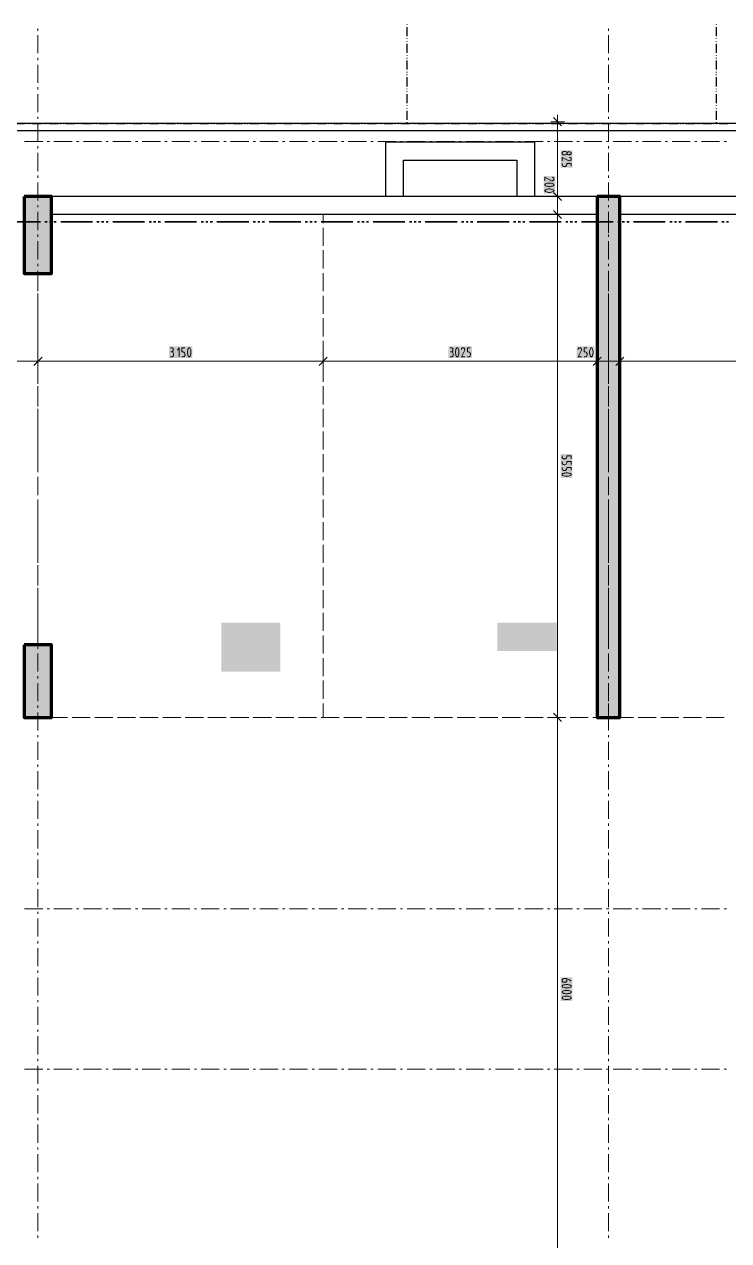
# Model space of a CAD drawing. Header units: millimetres. Extents: x 0 to 594, y 0 to 420.
# Drawn here: x 129.7 to 192.9, y 201 to 310.1 of the extents above; entities that cross this region are included whole.
import ezdxf

# ---------------------------------------------------------------- set-up
doc = ezdxf.new("R2010")
doc.units = ezdxf.units.MM
doc.header["$LTSCALE"] = 8
doc.layers.add('PDF_Cislovani stani', color=7, linetype='Continuous', true_color=0xffffff)
for name, color, linetype in [('PDF_CTU', 7, 'Continuous'), ('PDF_Dokresleni nad rovinou rezu', 7, 'Continuous'), ('PDF_Dopravni znaceni', 7, 'Continuous'), ('PDF_Koty delkove', 7, 'Continuous'), ('PDF_Obecne 0.25', 7, 'Continuous'), ('PDF_Osy hlavni', 7, 'Continuous'), ('PDF_Pozarni useky', 3, 'Continuous'), ('PDF_Steny vnitrni', 7, 'Continuous')]:
    doc.layers.add(name, color=color, linetype=linetype)

msp = doc.modelspace()

# ---------------------------------------------------------------- linework, layer by layer
at = {"layer": 'PDF_Cislovani stani', "lineweight": 18, "transparency": 33554559}
for points in [[(147.32, 256.47), (147.32, 252.08), (152.62, 256.47), (152.62, 252.08)], [(172.1, 256.47), (172.1, 253.93), (177.41, 256.47), (177.41, 253.93)]]:
    msp.add_solid(points, dxfattribs=at)
at = {"layer": 'PDF_CTU', "lineweight": 25}
for points in [[(384.46, 301.25), (77.44, 301.25)], [(384.46, 300.6), (77.44, 300.6)]]:
    msp.add_lwpolyline(points, dxfattribs=at)
at = {"layer": 'PDF_Dokresleni nad rovinou rezu', "lineweight": 25}
for points in [[(163.99, 310.14), (163.99, 310.1)], [(163.99, 309.9), (163.99, 309.08)], [(191.74, 310.14), (191.74, 310.1)], [(191.74, 309.9), (191.74, 309.08)], [(163.99, 308.88), (163.99, 308.84)], [(191.74, 308.88), (191.74, 308.84)], [(163.99, 308.64), (163.99, 308.6)], [(163.99, 308.39), (163.99, 307.58)], [(191.74, 308.64), (191.74, 308.6)], [(191.74, 308.39), (191.74, 307.58)], [(163.99, 307.38), (163.99, 307.34)], [(163.99, 307.13), (163.99, 307.09)], [(163.99, 306.89), (163.99, 306.08)], [(191.74, 307.38), (191.74, 307.34)], [(191.74, 307.13), (191.74, 307.09)], [(191.74, 306.89), (191.74, 306.08)], [(163.99, 305.87), (163.99, 305.83)], [(163.99, 305.63), (163.99, 305.59)], [(191.74, 305.87), (191.74, 305.83)], [(191.74, 305.63), (191.74, 305.59)], [(163.99, 305.39), (163.99, 304.57)], [(191.74, 305.39), (191.74, 304.57)], [(163.99, 304.37), (163.99, 304.33)], [(163.99, 304.13), (163.99, 304.09)], [(163.99, 303.88), (163.99, 303.07)], [(191.74, 304.37), (191.74, 304.33)], [(191.74, 304.13), (191.74, 304.09)], [(191.74, 303.88), (191.74, 303.07)], [(163.99, 302.87), (163.99, 302.83)], [(163.99, 302.62), (163.99, 302.58)], [(163.99, 302.38), (163.99, 301.57)], [(191.74, 302.87), (191.74, 302.83)], [(191.74, 302.62), (191.74, 302.58)], [(191.74, 302.38), (191.74, 301.57)], [(128.86, 301.25), (129.67, 301.25)], [(129.88, 301.25), (129.92, 301.25)], [(130.12, 301.25), (130.16, 301.25)], [(130.36, 301.25), (131.18, 301.25)], [(131.38, 301.25), (131.42, 301.25)], [(131.62, 301.25), (131.66, 301.25)], [(131.87, 301.25), (132.68, 301.25)], [(132.88, 301.25), (132.92, 301.25)], [(133.13, 301.25), (133.17, 301.25)], [(133.37, 301.25), (134.18, 301.25)], [(134.39, 301.25), (134.43, 301.25)], [(134.63, 301.25), (134.67, 301.25)], [(134.87, 301.25), (135.69, 301.25)], [(135.89, 301.25), (135.93, 301.25)], [(136.13, 301.25), (136.17, 301.25)], [(136.38, 301.25), (137.19, 301.25)], [(137.39, 301.25), (137.43, 301.25)], [(137.64, 301.25), (137.68, 301.25)], [(137.88, 301.25), (138.69, 301.25)], [(138.9, 301.25), (138.94, 301.25)], [(139.14, 301.25), (139.18, 301.25)], [(139.38, 301.25), (140.2, 301.25)], [(140.4, 301.25), (140.44, 301.25)], [(140.64, 301.25), (140.68, 301.25)], [(140.89, 301.25), (141.7, 301.25)], [(141.9, 301.25), (141.94, 301.25)], [(142.15, 301.25), (142.19, 301.25)], [(142.39, 301.25), (143.2, 301.25)], [(143.41, 301.25), (143.45, 301.25)], [(143.65, 301.25), (143.69, 301.25)], [(143.89, 301.25), (144.71, 301.25)], [(144.91, 301.25), (144.95, 301.25)], [(145.15, 301.25), (145.19, 301.25)], [(145.4, 301.25), (146.21, 301.25)], [(146.41, 301.25), (146.45, 301.25)], [(146.66, 301.25), (146.7, 301.25)], [(146.9, 301.25), (147.71, 301.25)], [(147.92, 301.25), (147.96, 301.25)], [(148.16, 301.25), (148.2, 301.25)], [(148.4, 301.25), (149.22, 301.25)], [(149.42, 301.25), (149.46, 301.25)], [(149.66, 301.25), (149.7, 301.25)], [(149.91, 301.25), (150.72, 301.25)], [(150.92, 301.25), (150.96, 301.25)], [(151.17, 301.25), (151.21, 301.25)], [(151.41, 301.25), (152.22, 301.25)], [(152.43, 301.25), (152.47, 301.25)], [(152.67, 301.25), (152.71, 301.25)], [(152.91, 301.25), (153.73, 301.25)], [(153.93, 301.25), (153.97, 301.25)], [(154.17, 301.25), (154.21, 301.25)], [(154.42, 301.25), (155.23, 301.25)], [(155.43, 301.25), (155.47, 301.25)], [(155.68, 301.25), (155.72, 301.25)], [(155.92, 301.25), (156.73, 301.25)], [(156.94, 301.25), (156.98, 301.25)], [(157.18, 301.25), (157.22, 301.25)], [(157.42, 301.25), (158.24, 301.25)], [(158.44, 301.25), (158.48, 301.25)], [(158.68, 301.25), (158.72, 301.25)], [(158.93, 301.25), (159.74, 301.25)], [(159.94, 301.25), (159.98, 301.25)], [(160.19, 301.25), (160.23, 301.25)], [(160.43, 301.25), (161.24, 301.25)], [(161.45, 301.25), (161.49, 301.25)], [(161.69, 301.25), (161.73, 301.25)], [(161.93, 301.25), (162.75, 301.25)], [(162.95, 301.25), (162.99, 301.25)], [(163.19, 301.25), (163.23, 301.25)], [(163.44, 301.25), (164.25, 301.25)], [(163.99, 301.36), (163.99, 301.32)], [(164.45, 301.25), (164.49, 301.25)], [(164.7, 301.25), (164.74, 301.25)], [(164.94, 301.25), (165.75, 301.25)], [(165.96, 301.25), (166, 301.25)], [(166.2, 301.25), (166.24, 301.25)], [(166.44, 301.25), (167.26, 301.25)], [(167.46, 301.25), (167.5, 301.25)], [(167.7, 301.25), (167.74, 301.25)], [(167.95, 301.25), (168.76, 301.25)], [(168.96, 301.25), (169, 301.25)], [(169.21, 301.25), (169.25, 301.25)], [(169.45, 301.25), (170.26, 301.25)], [(170.47, 301.25), (170.51, 301.25)], [(170.71, 301.25), (170.75, 301.25)], [(170.95, 301.25), (171.77, 301.25)], [(171.97, 301.25), (172.01, 301.25)], [(172.21, 301.25), (172.25, 301.25)], [(172.46, 301.25), (173.27, 301.25)], [(173.47, 301.25), (173.51, 301.25)], [(173.72, 301.25), (173.76, 301.25)], [(173.96, 301.25), (174.77, 301.25)], [(174.98, 301.25), (175.02, 301.25)], [(175.22, 301.25), (175.26, 301.25)], [(175.46, 301.25), (176.28, 301.25)], [(176.48, 301.25), (176.52, 301.25)], [(176.72, 301.25), (176.76, 301.25)], [(176.97, 301.25), (177.78, 301.25)], [(177.98, 301.25), (178.02, 301.25)], [(178.23, 301.25), (178.27, 301.25)], [(178.47, 301.25), (179.28, 301.25)], [(179.49, 301.25), (179.53, 301.25)], [(179.73, 301.25), (179.77, 301.25)], [(179.97, 301.25), (180.79, 301.25)], [(180.99, 301.25), (181.03, 301.25)], [(181.23, 301.25), (181.27, 301.25)], [(181.48, 301.25), (182.29, 301.25)], [(182.49, 301.25), (182.53, 301.25)], [(182.74, 301.25), (182.78, 301.25)], [(182.98, 301.25), (183.79, 301.25)], [(184, 301.25), (184.04, 301.25)], [(184.24, 301.25), (184.28, 301.25)], [(184.48, 301.25), (185.3, 301.25)], [(185.5, 301.25), (185.54, 301.25)], [(185.74, 301.25), (185.79, 301.25)], [(185.99, 301.25), (186.8, 301.25)], [(187, 301.25), (187.04, 301.25)], [(187.25, 301.25), (187.29, 301.25)], [(187.49, 301.25), (188.3, 301.25)], [(188.51, 301.25), (188.55, 301.25)], [(188.75, 301.25), (188.79, 301.25)], [(188.99, 301.25), (189.81, 301.25)], [(190.01, 301.25), (190.05, 301.25)], [(190.25, 301.25), (190.3, 301.25)], [(190.5, 301.25), (191.31, 301.25)], [(191.51, 301.25), (191.55, 301.25)], [(191.74, 301.36), (191.74, 301.32)], [(191.76, 301.25), (191.8, 301.25)], [(192, 301.25), (192.81, 301.25)]]:
    msp.add_lwpolyline(points, dxfattribs=at)
at = {"layer": 'PDF_Dokresleni nad rovinou rezu', "lineweight": 25, "transparency": 33554559}
for points in [[(163.99, 301.3), (164.04, 301.25), (163.94, 301.25), (163.99, 301.2)], [(191.74, 301.3), (191.79, 301.25), (191.69, 301.25), (191.74, 301.2)]]:
    msp.add_solid(points, dxfattribs=at)
at = {"layer": 'PDF_Dopravni znaceni', "lineweight": 18}
for points in [[(156.47, 293.08), (156.47, 292.3)], [(182.07, 292.68), (182.07, 292.3)], [(156.47, 291.9), (156.47, 290.27)], [(182.07, 291.9), (182.07, 291.45)], [(156.47, 289.87), (156.47, 288.24)], [(130.87, 287.8), (130.87, 286.21)], [(156.47, 287.83), (156.47, 286.21)], [(182.07, 287.4), (182.07, 286.21)], [(130.87, 285.8), (130.87, 284.18)], [(156.47, 285.8), (156.47, 284.18)], [(182.07, 285.8), (182.07, 284.18)], [(130.87, 283.77), (130.87, 282.15)], [(156.47, 283.77), (156.47, 282.15)], [(182.07, 283.77), (182.07, 282.15)], [(130.87, 281.74), (130.87, 280.11)], [(156.47, 281.74), (156.47, 280.11)], [(182.07, 281.74), (182.07, 280.11)], [(130.87, 279.71), (130.87, 278.08)], [(156.47, 279.71), (156.47, 278.08)], [(182.07, 279.71), (182.07, 278.08)], [(130.87, 277.68), (130.87, 276.05)], [(156.47, 277.68), (156.47, 276.05)], [(182.07, 277.68), (182.07, 276.05)], [(130.87, 275.64), (130.87, 274.02)], [(156.47, 275.64), (156.47, 274.02)], [(182.07, 275.64), (182.07, 274.02)], [(130.87, 273.61), (130.87, 271.99)], [(156.47, 273.61), (156.47, 271.99)], [(182.07, 273.61), (182.07, 271.99)], [(130.87, 271.58), (130.87, 269.96)], [(156.47, 271.58), (156.47, 269.96)], [(182.07, 271.58), (182.07, 269.96)], [(130.87, 269.55), (130.87, 267.92)], [(156.47, 269.55), (156.47, 267.92)], [(182.07, 269.55), (182.07, 267.92)], [(130.87, 267.52), (130.87, 265.89)], [(156.47, 267.52), (156.47, 265.89)], [(182.07, 267.52), (182.07, 265.89)], [(130.87, 265.49), (130.87, 263.86)], [(156.47, 265.49), (156.47, 263.86)], [(182.07, 265.49), (182.07, 263.86)], [(130.87, 263.46), (130.87, 261.83)], [(156.47, 263.46), (156.47, 261.83)], [(182.07, 263.46), (182.07, 261.83)], [(130.87, 261.42), (130.87, 259.8)], [(156.47, 261.42), (156.47, 259.8)], [(182.07, 261.42), (182.07, 259.8)], [(130.87, 259.39), (130.87, 257.77)], [(156.47, 259.39), (156.47, 257.77)], [(182.07, 259.39), (182.07, 257.77)], [(130.87, 257.36), (130.87, 255.74)], [(156.47, 257.36), (156.47, 255.74)], [(182.07, 257.36), (182.07, 255.74)], [(130.87, 255.33), (130.87, 254.48)], [(156.47, 255.33), (156.47, 253.7)], [(182.07, 255.33), (182.07, 254.27)], [(156.47, 253.3), (156.47, 251.67)], [(156.47, 251.27), (156.47, 249.64)], [(182.07, 250.23), (182.07, 249.64)], [(156.47, 249.23), (156.47, 247.98)], [(182.07, 249.23), (182.07, 247.98)], [(129.88, 247.98), (131.5, 247.98)], [(131.91, 247.98), (133.53, 247.98)], [(133.94, 247.98), (135.56, 247.98)], [(135.97, 247.98), (137.6, 247.98)], [(138, 247.98), (139.63, 247.98)], [(140.03, 247.98), (141.66, 247.98)], [(142.07, 247.98), (143.69, 247.98)], [(144.1, 247.98), (145.72, 247.98)], [(146.13, 247.98), (147.75, 247.98)], [(148.16, 247.98), (149.79, 247.98)], [(150.19, 247.98), (151.82, 247.98)], [(152.22, 247.98), (153.85, 247.98)], [(154.25, 247.98), (155.88, 247.98)], [(156.29, 247.98), (157.91, 247.98)], [(158.32, 247.98), (159.94, 247.98)], [(160.35, 247.98), (161.97, 247.98)], [(162.38, 247.98), (164.01, 247.98)], [(164.41, 247.98), (166.04, 247.98)], [(166.44, 247.98), (168.07, 247.98)], [(168.48, 247.98), (170.1, 247.98)], [(170.51, 247.98), (172.13, 247.98)], [(172.54, 247.98), (174.16, 247.98)], [(174.57, 247.98), (176.2, 247.98)], [(176.6, 247.98), (178.23, 247.98)], [(178.63, 247.98), (180.26, 247.98)], [(180.67, 247.98), (182.29, 247.98)], [(182.7, 247.98), (184.32, 247.98)], [(184.73, 247.98), (186.35, 247.98)], [(186.76, 247.98), (188.39, 247.98)], [(188.79, 247.98), (190.42, 247.98)], [(190.82, 247.98), (192.45, 247.98)]]:
    msp.add_lwpolyline(points, dxfattribs=at)
at = {"layer": 'PDF_Dopravni znaceni', "lineweight": 18, "transparency": 33554559}
for points in [[(156.47, 293.12), (156.51, 293.08), (156.43, 293.08), (156.47, 293.05)], [(182.07, 292.71), (182.1, 292.68), (182.03, 292.68), (182.07, 292.64)], [(182.07, 291.49), (182.1, 291.45), (182.03, 291.45), (182.07, 291.41)], [(130.87, 287.84), (130.91, 287.8), (130.83, 287.8), (130.87, 287.77)], [(182.07, 287.44), (182.1, 287.4), (182.03, 287.4), (182.07, 287.37)], [(130.87, 254.52), (130.91, 254.48), (130.83, 254.48), (130.87, 254.45)], [(182.07, 254.31), (182.1, 254.27), (182.03, 254.27), (182.07, 254.24)], [(182.07, 250.26), (182.1, 250.23), (182.03, 250.23), (182.07, 250.19)], [(156.47, 248.02), (156.51, 247.98), (156.43, 247.98), (156.47, 247.95)], [(182.07, 248.02), (182.1, 247.98), (182.03, 247.98), (182.07, 247.95)]]:
    msp.add_solid(points, dxfattribs=at)
at = {"layer": 'PDF_Koty delkove', "lineweight": 18}
for points in [[(176.89, 301.41), (177.5, 301.41), (178.11, 301.41)], [(177.13, 301.78), (177.86, 301.05)], [(177.5, 301.41), (177.5, 302.02)], [(177.5, 301.41), (177.5, 299.36), (177.5, 298.59), (177.5, 294.71), (177.5, 293.08), (177.5, 247.98), (177.5, 199.22), (177.5, 154.53), (177.5, 152.9), (177.5, 145.79)], [(177.91, 297.91), (177.91, 298.21), (178.45, 297.93), (178.5, 297.91), (178.58, 297.91), (178.64, 297.93), (178.68, 297.96), (178.71, 298), (178.72, 298.04), (178.72, 298.08), (178.71, 298.13), (178.68, 298.16), (178.64, 298.19), (178.56, 298.21)], [(178.34, 298.62), (178.35, 298.65), (178.39, 298.68), (178.45, 298.7), (178.5, 298.71), (178.56, 298.71)], [(178.56, 298.71), (178.61, 298.7), (178.66, 298.68), (178.71, 298.63), (178.72, 298.6), (178.72, 298.56), (178.71, 298.53), (178.66, 298.48), (178.61, 298.46), (178.56, 298.45), (178.5, 298.45), (178.45, 298.46), (178.39, 298.48), (178.35, 298.52), (178.34, 298.54)], [(178.72, 297.41), (178.72, 297.67), (178.34, 297.67), (178.34, 297.56), (178.31, 297.49), (178.27, 297.44), (178.2, 297.4), (178.15, 297.39), (178.1, 297.39), (178.04, 297.4), (177.99, 297.42), (177.95, 297.45), (177.92, 297.5), (177.91, 297.56), (177.91, 297.67)], [(176.36, 296.11), (176.36, 296.42), (176.9, 296.14), (176.96, 296.11), (177.04, 296.11), (177.09, 296.14), (177.13, 296.17), (177.16, 296.2), (177.17, 296.24), (177.17, 296.29)], [(177.17, 296.29), (177.16, 296.33), (177.13, 296.36), (177.09, 296.4), (177.01, 296.42)], [(176.69, 295.07), (176.85, 295.07), (176.93, 295.09), (177.03, 295.11), (177.11, 295.14), (177.16, 295.18), (177.17, 295.2), (177.17, 295.25), (177.16, 295.27), (177.11, 295.31), (177.03, 295.34), (176.93, 295.37), (176.85, 295.38), (176.69, 295.38), (176.61, 295.37), (176.51, 295.34), (176.43, 295.31), (176.38, 295.27), (176.36, 295.25), (176.36, 295.2), (176.38, 295.18), (176.43, 295.14), (176.51, 295.11)], [(176.51, 295.11), (176.61, 295.09), (176.69, 295.07)], [(176.89, 294.71), (177.5, 294.71), (178.11, 294.71)], [(177.13, 295.07), (177.86, 294.34)], [(176.89, 293.08), (177.5, 293.08), (178.11, 293.08)], [(177.13, 293.45), (177.86, 292.72)], [(130.87, 279.31), (130.87, 279.92), (130.87, 280.52)], [(142.76, 281.13), (142.89, 281.13), (142.93, 281.12), (142.98, 281.09), (143, 281.05), (143.02, 280.97), (143.02, 280.92), (143, 280.84), (142.96, 280.78), (142.89, 280.76), (142.8, 280.76)], [(142.76, 280.32), (142.91, 280.32), (142.97, 280.35), (143.01, 280.39), (143.03, 280.46), (143.04, 280.51), (143.04, 280.57), (143.03, 280.63), (143.01, 280.69), (142.97, 280.73), (142.89, 280.76)], [(143.56, 280.32), (143.56, 281.13), (143.39, 280.92)], [(144.06, 281.13), (143.8, 281.13), (143.8, 280.76), (143.91, 280.76), (143.98, 280.73), (144.03, 280.69), (144.07, 280.62), (144.08, 280.57), (144.08, 280.51), (144.07, 280.46), (144.05, 280.4), (144.02, 280.36), (143.97, 280.34), (143.91, 280.32), (143.8, 280.32)], [(156.47, 279.31), (156.47, 279.92), (156.47, 280.52)], [(167.85, 281.13), (167.98, 281.13), (168.02, 281.12), (168.07, 281.09), (168.09, 281.05), (168.11, 280.97), (168.11, 280.92), (168.09, 280.84), (168.05, 280.78), (167.98, 280.76), (167.89, 280.76)], [(167.85, 280.32), (168, 280.32), (168.06, 280.35), (168.1, 280.39), (168.12, 280.46), (168.13, 280.51), (168.13, 280.57), (168.12, 280.63), (168.1, 280.69), (168.06, 280.73), (167.98, 280.76)], [(168.62, 280.99), (168.59, 281.07), (168.54, 281.12), (168.52, 281.13), (168.48, 281.13), (168.46, 281.12), (168.41, 281.07), (168.38, 280.99), (168.36, 280.89), (168.35, 280.81), (168.35, 280.65), (168.36, 280.57), (168.38, 280.47), (168.41, 280.39), (168.46, 280.34), (168.48, 280.32), (168.52, 280.32), (168.54, 280.34), (168.59, 280.39), (168.62, 280.47), (168.64, 280.57), (168.65, 280.65)], [(168.65, 280.65), (168.65, 280.81), (168.64, 280.89), (168.62, 280.99)], [(169.17, 280.32), (168.87, 280.32), (169.15, 280.86), (169.17, 280.92), (169.17, 281), (169.15, 281.05), (169.12, 281.09), (169.09, 281.12), (169.04, 281.13), (169, 281.13), (168.96, 281.12), (168.92, 281.09), (168.89, 281.05), (168.87, 280.97)], [(169.67, 281.13), (169.41, 281.13), (169.41, 280.76), (169.52, 280.76), (169.6, 280.73), (169.64, 280.69), (169.68, 280.62), (169.69, 280.57), (169.69, 280.51), (169.68, 280.46), (169.66, 280.4), (169.63, 280.36), (169.58, 280.34), (169.52, 280.32), (169.41, 280.32)], [(179.62, 280.86), (179.65, 280.92), (179.65, 281), (179.62, 281.05), (179.59, 281.09), (179.56, 281.12), (179.52, 281.13), (179.47, 281.13), (179.43, 281.12), (179.4, 281.09), (179.36, 281.05), (179.34, 280.97)], [(179.65, 280.32), (179.34, 280.32), (179.62, 280.86)], [(180.14, 281.13), (179.88, 281.13), (179.88, 280.76), (179.99, 280.76), (180.07, 280.73), (180.11, 280.69), (180.16, 280.62), (180.17, 280.57), (180.17, 280.51), (180.16, 280.46), (180.13, 280.4), (180.1, 280.36), (180.06, 280.34), (179.99, 280.32), (179.88, 280.32)], [(181.05, 279.31), (181.05, 279.92), (181.05, 280.52)], [(183.08, 279.31), (183.08, 279.92), (183.08, 280.52)], [(75.73, 279.92), (76.91, 279.92), (78.74, 279.92), (89.35, 279.92), (90.56, 279.92), (91.09, 279.92), (101.41, 279.92), (130.87, 279.92), (156.47, 279.92), (181.05, 279.92), (183.08, 279.92), (207.67, 279.92), (233.26, 279.92), (258.86, 279.92)], [(130.51, 279.55), (131.24, 280.28)], [(156.1, 279.55), (156.84, 280.28)], [(180.69, 279.55), (181.42, 280.28)], [(182.72, 279.55), (183.45, 280.28)], [(178.72, 271.18), (178.72, 271.44), (178.34, 271.44), (178.34, 271.33), (178.31, 271.26), (178.27, 271.22), (178.2, 271.17), (178.15, 271.16), (178.1, 271.16), (178.04, 271.17), (177.99, 271.19), (177.95, 271.23), (177.92, 271.27), (177.91, 271.33), (177.91, 271.44)], [(178.72, 270.66), (178.72, 270.92), (178.34, 270.92), (178.34, 270.81), (178.31, 270.74), (178.27, 270.7), (178.2, 270.65), (178.15, 270.64), (178.1, 270.64), (178.04, 270.65), (177.99, 270.67), (177.95, 270.71), (177.92, 270.75), (177.91, 270.81), (177.91, 270.92)], [(178.72, 270.14), (178.72, 270.4), (178.34, 270.4), (178.34, 270.29), (178.31, 270.22), (178.27, 270.18), (178.2, 270.13), (178.15, 270.12), (178.1, 270.12), (178.04, 270.13), (177.99, 270.15), (177.95, 270.19), (177.92, 270.23), (177.91, 270.29), (177.91, 270.4)], [(178.72, 269.73), (178.72, 269.77), (178.71, 269.8), (178.65, 269.84), (178.57, 269.87), (178.47, 269.89), (178.39, 269.9), (178.23, 269.9), (178.15, 269.89), (178.06, 269.87), (177.97, 269.84), (177.92, 269.8), (177.91, 269.77), (177.91, 269.73), (177.92, 269.71), (177.97, 269.67), (178.06, 269.63), (178.15, 269.61), (178.23, 269.6)], [(178.23, 269.6), (178.39, 269.6), (178.47, 269.61), (178.57, 269.63), (178.65, 269.67), (178.71, 269.71), (178.72, 269.73)], [(176.89, 247.98), (177.5, 247.98), (178.11, 247.98)], [(177.13, 248.35), (177.86, 247.62)], [(178.34, 224.51), (178.34, 224.36), (178.33, 224.32), (178.3, 224.29), (178.27, 224.26), (178.23, 224.24), (178.18, 224.23), (178.07, 224.23), (178.01, 224.24), (177.97, 224.26), (177.95, 224.29), (177.92, 224.32), (177.91, 224.36), (177.91, 224.4), (177.92, 224.45), (177.95, 224.48), (177.97, 224.5), (178.01, 224.52), (178.07, 224.54), (178.26, 224.54), (178.45, 224.49), (178.58, 224.43), (178.72, 224.32)], [(178.57, 223.98), (178.47, 224), (178.39, 224.01), (178.23, 224.01), (178.15, 224), (178.06, 223.98), (177.97, 223.95), (177.92, 223.91), (177.91, 223.88), (177.91, 223.84), (177.92, 223.82), (177.97, 223.78), (178.06, 223.74), (178.15, 223.72), (178.23, 223.71)], [(178.23, 223.71), (178.39, 223.71), (178.47, 223.72), (178.57, 223.74), (178.65, 223.78), (178.71, 223.82), (178.72, 223.84), (178.72, 223.88), (178.71, 223.91), (178.65, 223.95), (178.57, 223.98)], [(178.23, 222.67), (178.39, 222.67), (178.47, 222.68), (178.57, 222.7), (178.65, 222.74), (178.71, 222.78), (178.72, 222.8), (178.72, 222.84), (178.71, 222.87), (178.65, 222.91), (178.57, 222.94), (178.47, 222.96), (178.39, 222.97), (178.23, 222.97), (178.15, 222.96), (178.06, 222.94), (177.97, 222.91), (177.92, 222.87), (177.91, 222.84), (177.91, 222.8), (177.92, 222.78), (177.97, 222.74), (178.06, 222.7), (178.15, 222.68), (178.23, 222.67)]]:
    msp.add_lwpolyline(points, dxfattribs=at)
for points in [[(178.1, 298.43), (178.15, 298.43), (178.22, 298.44), (178.29, 298.47), (178.33, 298.52), (178.34, 298.54), (178.34, 298.62), (178.33, 298.65), (178.29, 298.69), (178.22, 298.72), (178.15, 298.73), (178.1, 298.73), (178.03, 298.72), (177.96, 298.69), (177.92, 298.65), (177.91, 298.6), (177.91, 298.56), (177.92, 298.52), (177.96, 298.47), (178.03, 298.44)], [(176.69, 295.59), (176.85, 295.59), (176.93, 295.61), (177.03, 295.63), (177.11, 295.66), (177.16, 295.7), (177.17, 295.72), (177.17, 295.77), (177.16, 295.79), (177.11, 295.83), (177.03, 295.87), (176.93, 295.89), (176.85, 295.9), (176.69, 295.9), (176.61, 295.89), (176.51, 295.87), (176.43, 295.83), (176.38, 295.79), (176.36, 295.77), (176.36, 295.72), (176.38, 295.7), (176.43, 295.66), (176.51, 295.63), (176.61, 295.61)], [(144.6, 280.65), (144.6, 280.81), (144.59, 280.89), (144.57, 280.99), (144.54, 281.07), (144.49, 281.12), (144.47, 281.13), (144.43, 281.13), (144.41, 281.12), (144.36, 281.07), (144.33, 280.99), (144.31, 280.89), (144.3, 280.81), (144.3, 280.65), (144.31, 280.57), (144.33, 280.47), (144.36, 280.39), (144.41, 280.34), (144.43, 280.32), (144.47, 280.32), (144.49, 280.34), (144.54, 280.39), (144.57, 280.47), (144.59, 280.57)], [(180.69, 280.65), (180.69, 280.81), (180.68, 280.89), (180.65, 280.99), (180.62, 281.07), (180.58, 281.12), (180.56, 281.13), (180.51, 281.13), (180.49, 281.12), (180.45, 281.07), (180.42, 280.99), (180.39, 280.89), (180.38, 280.81), (180.38, 280.65), (180.39, 280.57), (180.42, 280.47), (180.45, 280.39), (180.49, 280.34), (180.51, 280.32), (180.56, 280.32), (180.58, 280.34), (180.62, 280.39), (180.65, 280.47), (180.68, 280.57)], [(178.23, 223.19), (178.39, 223.19), (178.47, 223.2), (178.57, 223.22), (178.65, 223.26), (178.71, 223.3), (178.72, 223.32), (178.72, 223.36), (178.71, 223.39), (178.65, 223.43), (178.57, 223.46), (178.47, 223.48), (178.39, 223.49), (178.23, 223.49), (178.15, 223.48), (178.06, 223.46), (177.97, 223.43), (177.92, 223.39), (177.91, 223.36), (177.91, 223.32), (177.92, 223.3), (177.97, 223.26), (178.06, 223.22), (178.15, 223.2)]]:
    msp.add_lwpolyline(points, close=True, dxfattribs=at)
at = {"layer": 'PDF_Koty delkove', "color": 7, "lineweight": 18, "true_color": 0xffffff, "transparency": 33554559}
for points in [[(177.78, 298.85), (177.78, 297.27), (178.84, 298.85), (178.84, 297.27)], [(176.24, 296.54), (176.24, 294.95), (177.3, 296.54), (177.3, 294.95)], [(142.62, 280.2), (144.72, 280.2), (142.62, 281.26), (144.72, 281.26)], [(167.71, 280.2), (169.81, 280.2), (167.71, 281.26), (169.81, 281.26)], [(179.22, 280.2), (180.81, 280.2), (179.22, 281.26), (180.81, 281.26)], [(177.78, 271.59), (177.78, 269.48), (178.84, 271.59), (178.84, 269.48)], [(177.78, 224.66), (177.78, 222.55), (178.84, 224.66), (178.84, 222.55)]]:
    msp.add_solid(points, dxfattribs=at)
at = {"layer": 'PDF_Obecne 0.25', "lineweight": 25}
for points in [[(175.46, 294.71), (175.46, 299.58), (162.06, 299.58), (162.06, 294.71)], [(163.68, 294.71), (163.68, 297.96), (173.84, 297.96), (173.84, 294.71)], [(181.05, 294.71), (132.09, 294.71)], [(232.04, 294.71), (183.08, 294.71)], [(181.05, 293.08), (132.09, 293.08)], [(232.04, 293.08), (183.08, 293.08)]]:
    msp.add_lwpolyline(points, dxfattribs=at)
at = {"layer": 'PDF_Osy hlavni', "lineweight": 18}
for points in [[(130.87, 309.78), (130.87, 309.57)], [(130.87, 309.17), (130.87, 307.54)], [(182.07, 309.78), (182.07, 309.57)], [(182.07, 309.17), (182.07, 307.54)], [(130.87, 307.13), (130.87, 306.93)], [(182.07, 307.13), (182.07, 306.93)], [(130.87, 306.52), (130.87, 304.9)], [(182.07, 306.52), (182.07, 304.9)], [(130.87, 304.49), (130.87, 304.29)], [(182.07, 304.49), (182.07, 304.29)], [(130.87, 303.88), (130.87, 302.26)], [(182.07, 303.88), (182.07, 302.26)], [(130.87, 301.85), (130.87, 301.65)], [(130.87, 301.24), (130.87, 299.62)], [(182.07, 301.85), (182.07, 301.65)], [(182.07, 301.24), (182.07, 299.62)], [(129.67, 299.63), (131.3, 299.63)], [(130.87, 299.21), (130.87, 299.01)], [(131.7, 299.63), (131.91, 299.63)], [(132.31, 299.63), (133.94, 299.63)], [(134.34, 299.63), (134.55, 299.63)], [(134.95, 299.63), (136.58, 299.63)], [(136.99, 299.63), (137.19, 299.63)], [(137.6, 299.63), (139.22, 299.63)], [(139.63, 299.63), (139.83, 299.63)], [(140.24, 299.63), (141.86, 299.63)], [(142.27, 299.63), (142.47, 299.63)], [(142.88, 299.63), (144.5, 299.63)], [(144.91, 299.63), (145.11, 299.63)], [(145.52, 299.63), (147.14, 299.63)], [(147.55, 299.63), (147.75, 299.63)], [(148.16, 299.63), (149.79, 299.63)], [(150.19, 299.63), (150.39, 299.63)], [(150.8, 299.63), (152.43, 299.63)], [(152.83, 299.63), (153.04, 299.63)], [(153.44, 299.63), (155.07, 299.63)], [(155.47, 299.63), (155.68, 299.63)], [(156.08, 299.63), (157.71, 299.63)], [(158.11, 299.63), (158.32, 299.63)], [(158.72, 299.63), (160.35, 299.63)], [(160.76, 299.63), (160.96, 299.63)], [(161.37, 299.63), (162.99, 299.63)], [(163.4, 299.63), (163.6, 299.63)], [(164.01, 299.63), (165.63, 299.63)], [(166.04, 299.63), (166.24, 299.63)], [(166.65, 299.63), (168.27, 299.63)], [(168.68, 299.63), (168.88, 299.63)], [(169.29, 299.63), (170.91, 299.63)], [(171.32, 299.63), (171.52, 299.63)], [(171.93, 299.63), (173.55, 299.63)], [(173.96, 299.63), (174.16, 299.63)], [(174.57, 299.63), (176.2, 299.63)], [(176.6, 299.63), (176.81, 299.63)], [(177.21, 299.63), (178.84, 299.63)], [(179.24, 299.63), (179.45, 299.63)], [(179.85, 299.63), (181.48, 299.63)], [(181.88, 299.63), (182.09, 299.63)], [(182.07, 299.21), (182.07, 299.01)], [(182.49, 299.63), (184.12, 299.63)], [(184.53, 299.63), (184.73, 299.63)], [(185.13, 299.63), (186.76, 299.63)], [(187.17, 299.63), (187.37, 299.63)], [(187.78, 299.63), (189.4, 299.63)], [(189.81, 299.63), (190.01, 299.63)], [(190.42, 299.63), (192.04, 299.63)], [(192.45, 299.63), (192.65, 299.63)], [(130.87, 298.6), (130.87, 296.98)], [(182.07, 298.6), (182.07, 296.98)], [(130.87, 296.57), (130.87, 296.37)], [(130.87, 295.96), (130.87, 294.34)], [(182.07, 296.57), (182.07, 296.37)], [(182.07, 295.96), (182.07, 294.34)], [(130.87, 293.93), (130.87, 293.73)], [(182.07, 293.93), (182.07, 293.73)], [(130.87, 293.32), (130.87, 291.69)], [(182.07, 293.32), (182.07, 291.69)], [(130.87, 291.29), (130.87, 291.08)], [(130.87, 290.68), (130.87, 289.05)], [(182.07, 291.29), (182.07, 291.08)], [(182.07, 290.68), (182.07, 289.05)], [(130.87, 288.65), (130.87, 288.44)], [(130.87, 288.04), (130.87, 286.41)], [(182.07, 288.65), (182.07, 288.44)], [(182.07, 288.04), (182.07, 286.41)], [(130.87, 286.01), (130.87, 285.8)], [(182.07, 286.01), (182.07, 285.8)], [(130.87, 285.4), (130.87, 283.77)], [(182.07, 285.4), (182.07, 283.77)], [(130.87, 283.36), (130.87, 283.16)], [(130.87, 282.76), (130.87, 281.13)], [(182.07, 283.36), (182.07, 283.16)], [(182.07, 282.76), (182.07, 281.13)], [(130.87, 280.72), (130.87, 280.52)], [(182.07, 280.72), (182.07, 280.52)], [(130.87, 280.11), (130.87, 278.49)], [(182.07, 280.11), (182.07, 278.49)], [(130.87, 278.08), (130.87, 277.88)], [(130.87, 277.47), (130.87, 275.85)], [(182.07, 278.08), (182.07, 277.88)], [(182.07, 277.47), (182.07, 275.85)], [(130.87, 275.44), (130.87, 275.24)], [(182.07, 275.44), (182.07, 275.24)], [(130.87, 274.83), (130.87, 273.21)], [(182.07, 274.83), (182.07, 273.21)], [(130.87, 272.8), (130.87, 272.6)], [(182.07, 272.8), (182.07, 272.6)], [(130.87, 272.19), (130.87, 270.57)], [(182.07, 272.19), (182.07, 270.57)], [(130.87, 270.16), (130.87, 269.96)], [(130.87, 269.55), (130.87, 267.92)], [(182.07, 270.16), (182.07, 269.96)], [(182.07, 269.55), (182.07, 267.92)], [(130.87, 267.52), (130.87, 267.32)], [(182.07, 267.52), (182.07, 267.32)], [(130.87, 266.91), (130.87, 265.28)], [(182.07, 266.91), (182.07, 265.28)], [(130.87, 264.88), (130.87, 264.67)], [(130.87, 264.27), (130.87, 262.64)], [(182.07, 264.88), (182.07, 264.67)], [(182.07, 264.27), (182.07, 262.64)], [(130.87, 262.24), (130.87, 262.03)], [(182.07, 262.24), (182.07, 262.03)], [(130.87, 261.63), (130.87, 260)], [(182.07, 261.63), (182.07, 260)], [(130.87, 259.6), (130.87, 259.39)], [(130.87, 258.99), (130.87, 257.36)], [(182.07, 259.6), (182.07, 259.39)], [(182.07, 258.99), (182.07, 257.36)], [(130.87, 256.95), (130.87, 256.75)], [(182.07, 256.95), (182.07, 256.75)], [(130.87, 256.34), (130.87, 254.72)], [(182.07, 256.34), (182.07, 254.72)], [(130.87, 254.31), (130.87, 254.11)], [(182.07, 254.31), (182.07, 254.11)], [(130.87, 253.7), (130.87, 252.08)], [(182.07, 253.7), (182.07, 252.08)], [(130.87, 251.67), (130.87, 251.47)], [(130.87, 251.06), (130.87, 249.44)], [(182.07, 251.67), (182.07, 251.47)], [(182.07, 251.06), (182.07, 249.44)], [(130.87, 249.03), (130.87, 248.83)], [(182.07, 249.03), (182.07, 248.83)], [(130.87, 248.42), (130.87, 246.8)], [(182.07, 248.42), (182.07, 246.8)], [(130.87, 246.39), (130.87, 246.19)], [(130.87, 245.78), (130.87, 244.16)], [(182.07, 246.39), (182.07, 246.19)], [(182.07, 245.78), (182.07, 244.16)], [(130.87, 243.75), (130.87, 243.55)], [(182.07, 243.75), (182.07, 243.55)], [(130.87, 243.14), (130.87, 241.51)], [(182.07, 243.14), (182.07, 241.51)], [(130.87, 241.11), (130.87, 240.9)], [(130.87, 240.5), (130.87, 238.87)], [(182.07, 241.11), (182.07, 240.9)], [(182.07, 240.5), (182.07, 238.87)], [(130.87, 238.47), (130.87, 238.26)], [(130.87, 237.86), (130.87, 236.23)], [(182.07, 238.47), (182.07, 238.26)], [(182.07, 237.86), (182.07, 236.23)], [(130.87, 235.83), (130.87, 235.62)], [(182.07, 235.83), (182.07, 235.62)], [(130.87, 235.22), (130.87, 233.59)], [(182.07, 235.22), (182.07, 233.59)], [(130.87, 233.18), (130.87, 232.98)], [(130.87, 232.57), (130.87, 230.95)], [(182.07, 233.18), (182.07, 232.98)], [(182.07, 232.57), (182.07, 230.95)], [(129.67, 230.8), (131.3, 230.8)], [(130.87, 230.54), (130.87, 230.34)], [(131.7, 230.8), (131.91, 230.8)], [(132.31, 230.8), (133.94, 230.8)], [(134.34, 230.8), (134.55, 230.8)], [(134.95, 230.8), (136.58, 230.8)], [(136.99, 230.8), (137.19, 230.8)], [(137.6, 230.8), (139.22, 230.8)], [(139.63, 230.8), (139.83, 230.8)], [(140.24, 230.8), (141.86, 230.8)], [(142.27, 230.8), (142.47, 230.8)], [(142.88, 230.8), (144.5, 230.8)], [(144.91, 230.8), (145.11, 230.8)], [(145.52, 230.8), (147.14, 230.8)], [(147.55, 230.8), (147.75, 230.8)], [(148.16, 230.8), (149.79, 230.8)], [(150.19, 230.8), (150.39, 230.8)], [(150.8, 230.8), (152.43, 230.8)], [(152.83, 230.8), (153.04, 230.8)], [(153.44, 230.8), (155.07, 230.8)], [(155.47, 230.8), (155.68, 230.8)], [(156.08, 230.8), (157.71, 230.8)], [(158.11, 230.8), (158.32, 230.8)], [(158.72, 230.8), (160.35, 230.8)], [(160.76, 230.8), (160.96, 230.8)], [(161.37, 230.8), (162.99, 230.8)], [(163.4, 230.8), (163.6, 230.8)], [(164.01, 230.8), (165.63, 230.8)], [(166.04, 230.8), (166.24, 230.8)], [(166.65, 230.8), (168.27, 230.8)], [(168.68, 230.8), (168.88, 230.8)], [(169.29, 230.8), (170.91, 230.8)], [(171.32, 230.8), (171.52, 230.8)], [(171.93, 230.8), (173.55, 230.8)], [(173.96, 230.8), (174.16, 230.8)], [(174.57, 230.8), (176.2, 230.8)], [(176.6, 230.8), (176.81, 230.8)], [(177.21, 230.8), (178.84, 230.8)], [(179.24, 230.8), (179.45, 230.8)], [(179.85, 230.8), (181.48, 230.8)], [(181.88, 230.8), (182.09, 230.8)], [(182.07, 230.54), (182.07, 230.34)], [(182.49, 230.8), (184.12, 230.8)], [(184.53, 230.8), (184.73, 230.8)], [(185.13, 230.8), (186.76, 230.8)], [(187.17, 230.8), (187.37, 230.8)], [(187.78, 230.8), (189.4, 230.8)], [(189.81, 230.8), (190.01, 230.8)], [(190.42, 230.8), (192.04, 230.8)], [(192.45, 230.8), (192.65, 230.8)], [(130.87, 229.93), (130.87, 228.31)], [(182.07, 229.93), (182.07, 228.31)], [(130.87, 227.9), (130.87, 227.7)], [(130.87, 227.29), (130.87, 225.67)], [(182.07, 227.9), (182.07, 227.7)], [(182.07, 227.29), (182.07, 225.67)], [(130.87, 225.26), (130.87, 225.06)], [(182.07, 225.26), (182.07, 225.06)], [(130.87, 224.65), (130.87, 223.03)], [(182.07, 224.65), (182.07, 223.03)], [(130.87, 222.62), (130.87, 222.42)], [(182.07, 222.62), (182.07, 222.42)], [(130.87, 222.01), (130.87, 220.39)], [(182.07, 222.01), (182.07, 220.39)], [(130.87, 219.98), (130.87, 219.78)], [(130.87, 219.37), (130.87, 217.74)], [(182.07, 219.98), (182.07, 219.78)], [(182.07, 219.37), (182.07, 217.74)], [(130.87, 217.34), (130.87, 217.13)], [(182.07, 217.34), (182.07, 217.13)], [(129.67, 216.41), (131.3, 216.41)], [(130.87, 216.73), (130.87, 215.1)], [(131.7, 216.41), (131.91, 216.41)], [(132.31, 216.41), (133.94, 216.41)], [(134.34, 216.41), (134.55, 216.41)], [(134.95, 216.41), (136.58, 216.41)], [(136.99, 216.41), (137.19, 216.41)], [(137.6, 216.41), (139.22, 216.41)], [(139.63, 216.41), (139.83, 216.41)], [(140.24, 216.41), (141.86, 216.41)], [(142.27, 216.41), (142.47, 216.41)], [(142.88, 216.41), (144.5, 216.41)], [(144.91, 216.41), (145.11, 216.41)], [(145.52, 216.41), (147.14, 216.41)], [(147.55, 216.41), (147.75, 216.41)], [(148.16, 216.41), (149.79, 216.41)], [(150.19, 216.41), (150.39, 216.41)], [(150.8, 216.41), (152.43, 216.41)], [(152.83, 216.41), (153.04, 216.41)], [(153.44, 216.41), (155.07, 216.41)], [(155.47, 216.41), (155.68, 216.41)], [(156.08, 216.41), (157.71, 216.41)], [(158.11, 216.41), (158.32, 216.41)], [(158.72, 216.41), (160.35, 216.41)], [(160.76, 216.41), (160.96, 216.41)], [(161.37, 216.41), (162.99, 216.41)], [(163.4, 216.41), (163.6, 216.41)], [(164.01, 216.41), (165.63, 216.41)], [(166.04, 216.41), (166.24, 216.41)], [(166.65, 216.41), (168.27, 216.41)], [(168.68, 216.41), (168.88, 216.41)], [(169.29, 216.41), (170.91, 216.41)], [(171.32, 216.41), (171.52, 216.41)], [(171.93, 216.41), (173.55, 216.41)], [(173.96, 216.41), (174.16, 216.41)], [(174.57, 216.41), (176.2, 216.41)], [(176.6, 216.41), (176.81, 216.41)], [(177.21, 216.41), (178.84, 216.41)], [(179.24, 216.41), (179.45, 216.41)], [(179.85, 216.41), (181.48, 216.41)], [(181.88, 216.41), (182.09, 216.41)], [(182.07, 216.73), (182.07, 215.1)], [(182.49, 216.41), (184.12, 216.41)], [(184.53, 216.41), (184.73, 216.41)], [(185.13, 216.41), (186.76, 216.41)], [(187.17, 216.41), (187.37, 216.41)], [(187.78, 216.41), (189.4, 216.41)], [(189.81, 216.41), (190.01, 216.41)], [(190.42, 216.41), (192.04, 216.41)], [(192.45, 216.41), (192.65, 216.41)], [(130.87, 214.7), (130.87, 214.49)], [(130.87, 214.09), (130.87, 212.46)], [(182.07, 214.7), (182.07, 214.49)], [(182.07, 214.09), (182.07, 212.46)], [(130.87, 212.06), (130.87, 211.85)], [(182.07, 212.06), (182.07, 211.85)], [(130.87, 211.45), (130.87, 209.82)], [(182.07, 211.45), (182.07, 209.82)], [(130.87, 209.41), (130.87, 209.21)], [(130.87, 208.81), (130.87, 207.18)], [(182.07, 209.41), (182.07, 209.21)], [(182.07, 208.81), (182.07, 207.18)], [(130.87, 206.77), (130.87, 206.57)], [(182.07, 206.77), (182.07, 206.57)], [(130.87, 206.16), (130.87, 204.54)], [(182.07, 206.16), (182.07, 204.54)], [(130.87, 204.13), (130.87, 203.93)], [(182.07, 204.13), (182.07, 203.93)], [(130.87, 203.52), (130.87, 201.9)], [(182.07, 203.52), (182.07, 201.9)], [(130.87, 201.49), (130.87, 201.29)], [(182.07, 201.49), (182.07, 201.29)]]:
    msp.add_lwpolyline(points, dxfattribs=at)
at = {"layer": 'PDF_Pozarni useky', "lineweight": 35}
for points in [[(128.25, 292.44), (131.09, 292.44)], [(131.5, 292.44), (131.7, 292.44)], [(131.91, 292.44), (132.11, 292.44)], [(132.31, 292.44), (132.52, 292.44)], [(132.92, 292.44), (135.77, 292.44)], [(136.17, 292.44), (136.38, 292.44)], [(136.58, 292.44), (136.78, 292.44)], [(136.99, 292.44), (137.19, 292.44)], [(137.6, 292.44), (140.44, 292.44)], [(140.85, 292.44), (141.05, 292.44)], [(141.25, 292.44), (141.46, 292.44)], [(141.66, 292.44), (141.86, 292.44)], [(142.27, 292.44), (145.11, 292.44)], [(145.52, 292.44), (145.72, 292.44)], [(145.93, 292.44), (146.13, 292.44)], [(146.33, 292.44), (146.53, 292.44)], [(146.94, 292.44), (149.79, 292.44)], [(150.19, 292.44), (150.39, 292.44)], [(150.6, 292.44), (150.8, 292.44)], [(151, 292.44), (151.21, 292.44)], [(151.61, 292.44), (154.46, 292.44)], [(154.86, 292.44), (155.07, 292.44)], [(155.27, 292.44), (155.47, 292.44)], [(155.68, 292.44), (155.88, 292.44)], [(156.29, 292.44), (159.13, 292.44)], [(159.54, 292.44), (159.74, 292.44)], [(159.94, 292.44), (160.15, 292.44)], [(160.35, 292.44), (160.55, 292.44)], [(160.96, 292.44), (163.8, 292.44)], [(164.21, 292.44), (164.41, 292.44)], [(164.62, 292.44), (164.82, 292.44)], [(165.02, 292.44), (165.23, 292.44)], [(165.63, 292.44), (168.48, 292.44)], [(168.88, 292.44), (169.09, 292.44)], [(169.29, 292.44), (169.49, 292.44)], [(169.69, 292.44), (169.9, 292.44)], [(170.3, 292.44), (173.15, 292.44)], [(173.55, 292.44), (173.76, 292.44)], [(173.96, 292.44), (174.16, 292.44)], [(174.37, 292.44), (174.57, 292.44)], [(174.98, 292.44), (177.82, 292.44)], [(178.23, 292.44), (178.43, 292.44)], [(178.63, 292.44), (178.84, 292.44)], [(179.04, 292.44), (179.24, 292.44)], [(179.65, 292.44), (182.49, 292.44)], [(182.9, 292.44), (183.1, 292.44)], [(183.31, 292.44), (183.51, 292.44)], [(183.71, 292.44), (183.92, 292.44)], [(184.32, 292.44), (187.17, 292.44)], [(187.57, 292.44), (187.78, 292.44)], [(187.98, 292.44), (188.18, 292.44)], [(188.39, 292.44), (188.59, 292.44)], [(188.99, 292.44), (191.84, 292.44)], [(192.25, 292.44), (192.45, 292.44)], [(192.65, 292.44), (192.85, 292.44)]]:
    msp.add_lwpolyline(points, dxfattribs=at)
at = {"layer": 'PDF_Steny vnitrni', "lineweight": 70}
for points in [[(129.65, 294.71), (129.65, 287.8), (132.09, 287.8), (132.09, 294.71)], [(181.05, 294.71), (181.05, 247.98), (183.08, 247.98), (183.08, 294.71)], [(129.65, 254.48), (129.65, 247.98), (132.09, 247.98), (132.09, 254.48)]]:
    msp.add_lwpolyline(points, close=True, dxfattribs=at)
at = {"layer": 'PDF_Steny vnitrni', "color": 9, "lineweight": 9, "true_color": 0xc0c0c0, "transparency": 33554559}
for points in [[(129.65, 294.71), (129.65, 287.8), (132.09, 294.71), (132.09, 287.8)], [(181.05, 294.71), (181.05, 247.98), (183.08, 294.71), (183.08, 247.98)], [(129.65, 254.48), (129.65, 247.98), (132.09, 254.48), (132.09, 247.98)]]:
    msp.add_solid(points, dxfattribs=at)

doc.saveas('drawing.dxf')
